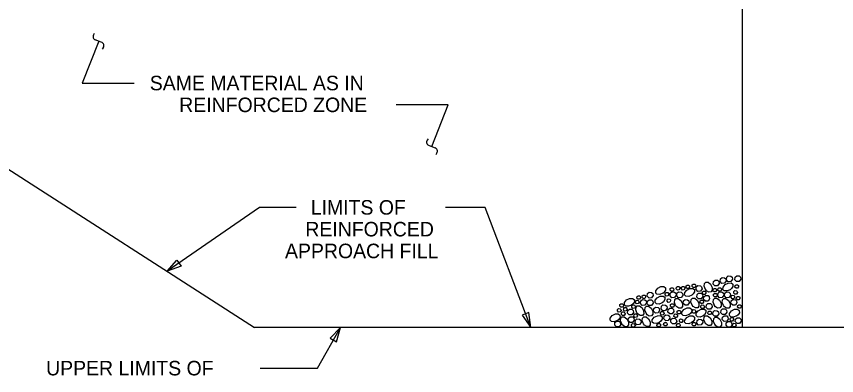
# Model space of a CAD drawing. Extents: x 0 to 2289, y 0 to 839.
# Drawn here: x 2069.8 to 2140.6, y 49.9 to 81 of the extents above; entities that cross this region are included whole.
import ezdxf

# ---------------------------------------------------------------- set-up
doc = ezdxf.new("R2010")
doc.units = 0
for name, color, linetype in [('Dimension Lines', 7, 'Continuous'), ('Mis Beam Bolsters', 7, 'Continuous'), ('Mis Object Lines', 7, 'Continuous'), ('Miscellaneous Lines', 7, 'Continuous'), ('Plot Label', 7, 'Continuous'), ('User Information Notes CELL', 7, 'Continuous')]:
    doc.layers.add(name, color=color, linetype=linetype)

msp = doc.modelspace()

# ---------------------------------------------------------------- linework, layer by layer
at = {"layer": 'Mis Beam Bolsters'}
for p, q in [((2076.491, 79.367), (2076.579, 79.528)), ((2077.152, 78.741), (2076.638, 78.943)), ((2077.259, 78.145), (2077.33, 78.263)), ((2105.36, 70.401), (2105.289, 70.284)), ((2105.467, 69.805), (2105.981, 69.604)), ((2106.128, 69.18), (2106.04, 69.018))]:
    msp.add_line(p, q, dxfattribs=at)
for points in [[(2082.83, 58.946), (2083.681, 59.914), (2084.036, 59.4)], [(2114.226, 54.093), (2114.074, 55.373), (2113.49, 55.151)], [(2097.806, 54.093), (2096.919, 53.159), (2097.463, 52.851)]]:
    msp.add_lwpolyline(points, close=True, dxfattribs=at)
for centre, radius, start, end in [((2076.717, 79.206), 0.276, 144.41215, 252.69773), ((2077.072, 78.441), 0.311, 325.34371, 75.14258), ((2105.547, 70.105), 0.311, 145.34371, 255.14258), ((2105.902, 69.341), 0.276, 324.41215, 72.69773)]:
    msp.add_arc(centre, radius, start, end, dxfattribs=at)
at = {"layer": 'Mis Object Lines'}
msp.add_line((2132.495, 105.548), (2132.495, 54.093), dxfattribs=at)
at = {"layer": 'Miscellaneous Lines'}
msp.add_line((2008.78, 106.614), (2090.368, 54.093), dxfattribs=at)
at = {"layer": 'Plot Label'}
msp.add_line((2132.499, 54.093), (2090.368, 54.093), dxfattribs=at)
for points in [[(2076.93, 78.828), (2075.513, 75.215), (2079.994, 75.215)], [(2105.689, 69.718), (2107.106, 73.332), (2102.625, 73.332)], [(2093.978, 64.471), (2090.824, 64.471), (2082.83, 58.946)], [(2114.226, 54.093), (2110.286, 64.471), (2106.871, 64.471)], [(2130.502, 57.895), (2130.362, 57.696), (2130.138, 57.683), (2129.983, 57.844), (2130.005, 58.07), (2130.143, 58.185), (2130.364, 58.169), (2130.468, 58.068), (2130.502, 57.895)], [(2131.101, 58.114), (2130.961, 57.914), (2130.738, 57.902), (2130.582, 58.063), (2130.605, 58.289), (2130.743, 58.403), (2130.964, 58.387), (2131.068, 58.287), (2131.101, 58.114)], [(2131.644, 58.26), (2131.504, 58.06), (2131.281, 58.048), (2131.125, 58.209), (2131.148, 58.435), (2131.286, 58.55), (2131.507, 58.534), (2131.611, 58.433), (2131.644, 58.26)], [(2132.367, 58.268), (2132.227, 58.069), (2132.003, 58.056), (2131.848, 58.217), (2131.87, 58.443), (2132.009, 58.558), (2132.229, 58.542), (2132.333, 58.441), (2132.367, 58.268)], [(2125.633, 57.043), (2125.371, 56.939), (2125.13, 56.96), (2125.016, 57.069), (2125.019, 57.264), (2125.193, 57.486), (2125.461, 57.62), (2125.714, 57.624), (2125.856, 57.523), (2125.87, 57.322), (2125.754, 57.142), (2125.622, 57.036)], [(2126.574, 57.357), (2126.49, 57.238), (2126.356, 57.23), (2126.262, 57.327), (2126.276, 57.462), (2126.359, 57.531), (2126.491, 57.522), (2126.554, 57.461), (2126.574, 57.357)], [(2127.109, 57.456), (2127.025, 57.336), (2126.891, 57.329), (2126.798, 57.425), (2126.811, 57.561), (2126.894, 57.63), (2127.027, 57.62), (2127.089, 57.56), (2127.109, 57.456)], [(2127.544, 57.456), (2127.46, 57.336), (2127.325, 57.329), (2127.232, 57.425), (2127.246, 57.561), (2127.329, 57.63), (2127.461, 57.62), (2127.523, 57.56), (2127.544, 57.456)], [(2128.135, 56.885), (2127.873, 56.781), (2127.632, 56.802), (2127.518, 56.911), (2127.522, 57.106), (2127.695, 57.328), (2127.964, 57.462), (2128.216, 57.467), (2128.359, 57.365), (2128.372, 57.164), (2128.257, 56.984), (2128.124, 56.878)], [(2127.946, 57.587), (2127.862, 57.467), (2127.728, 57.46), (2127.635, 57.557), (2127.648, 57.692), (2127.731, 57.761), (2127.864, 57.751), (2127.926, 57.691), (2127.946, 57.587)], [(2128.47, 57.674), (2128.386, 57.554), (2128.252, 57.546), (2128.159, 57.643), (2128.172, 57.779), (2128.255, 57.848), (2128.388, 57.838), (2128.45, 57.777), (2128.47, 57.674)], [(2129.021, 57.424), (2128.881, 57.224), (2128.658, 57.212), (2128.502, 57.373), (2128.525, 57.599), (2128.663, 57.714), (2128.884, 57.698), (2128.987, 57.597), (2129.021, 57.424)], [(2129.318, 57.385), (2129.214, 57.647), (2129.235, 57.888), (2129.343, 58.002), (2129.539, 57.999), (2129.761, 57.825), (2129.895, 57.557), (2129.899, 57.304), (2129.798, 57.162), (2129.597, 57.148), (2129.416, 57.264), (2129.311, 57.396)], [(2130.276, 57.286), (2130.192, 57.166), (2130.058, 57.159), (2129.964, 57.256), (2129.978, 57.391), (2130.061, 57.46), (2130.193, 57.45), (2130.256, 57.39), (2130.276, 57.286)], [(2130.696, 57.357), (2130.612, 57.238), (2130.478, 57.23), (2130.385, 57.327), (2130.398, 57.462), (2130.481, 57.531), (2130.614, 57.522), (2130.676, 57.461), (2130.696, 57.357)], [(2131.444, 57.353), (2131.182, 57.249), (2130.942, 57.27), (2130.827, 57.379), (2130.831, 57.574), (2131.005, 57.796), (2131.273, 57.93), (2131.526, 57.935), (2131.668, 57.833), (2131.682, 57.632), (2131.566, 57.452), (2131.434, 57.346)], [(2132.175, 57.614), (2132.091, 57.494), (2131.957, 57.487), (2131.864, 57.583), (2131.877, 57.719), (2131.96, 57.788), (2132.093, 57.778), (2132.155, 57.718), (2132.175, 57.614)], [(2123.706, 56.658), (2123.622, 56.539), (2123.488, 56.531), (2123.395, 56.628), (2123.408, 56.763), (2123.491, 56.832), (2123.624, 56.822), (2123.686, 56.762), (2123.706, 56.658)], [(2124.152, 56.719), (2124.068, 56.6), (2123.934, 56.592), (2123.84, 56.689), (2123.854, 56.824), (2123.937, 56.893), (2124.069, 56.884), (2124.131, 56.823), (2124.152, 56.719)], [(2124.806, 56.846), (2124.666, 56.647), (2124.442, 56.634), (2124.287, 56.795), (2124.31, 57.021), (2124.448, 57.136), (2124.668, 57.12), (2124.772, 57.019), (2124.806, 56.846)], [(2125.582, 56.217), (2125.32, 56.113), (2125.079, 56.134), (2124.965, 56.242), (2124.968, 56.438), (2125.142, 56.66), (2125.41, 56.794), (2125.663, 56.798), (2125.806, 56.697), (2125.819, 56.496), (2125.704, 56.316), (2125.571, 56.21)], [(2126.14, 56.937), (2126.056, 56.817), (2125.922, 56.81), (2125.829, 56.906), (2125.842, 57.042), (2125.925, 57.111), (2126.058, 57.101), (2126.12, 57.041), (2126.14, 56.937)], [(2126.778, 56.875), (2126.638, 56.676), (2126.414, 56.663), (2126.259, 56.824), (2126.281, 57.05), (2126.419, 57.165), (2126.64, 57.149), (2126.744, 57.048), (2126.778, 56.875)], [(2127.354, 56.867), (2127.214, 56.668), (2126.99, 56.655), (2126.835, 56.816), (2126.857, 57.042), (2126.995, 57.157), (2127.216, 57.141), (2127.32, 57.04), (2127.354, 56.867)], [(2129.084, 56.768), (2128.944, 56.569), (2128.72, 56.556), (2128.564, 56.717), (2128.587, 56.943), (2128.725, 57.058), (2128.946, 57.042), (2129.05, 56.941), (2129.083, 56.768)], [(2129.357, 57.069), (2129.273, 56.95), (2129.139, 56.942), (2129.046, 57.039), (2129.059, 57.174), (2129.142, 57.243), (2129.274, 57.233), (2129.337, 57.173), (2129.357, 57.069)], [(2129.675, 56.57), (2129.535, 56.371), (2129.312, 56.358), (2129.156, 56.519), (2129.179, 56.745), (2129.317, 56.86), (2129.538, 56.844), (2129.642, 56.743), (2129.675, 56.57)], [(2130.314, 56.856), (2130.23, 56.736), (2130.095, 56.729), (2130.002, 56.825), (2130.016, 56.961), (2130.099, 57.03), (2130.231, 57.02), (2130.293, 56.96), (2130.314, 56.856)], [(2130.9, 56.875), (2130.76, 56.676), (2130.536, 56.663), (2130.381, 56.824), (2130.403, 57.05), (2130.541, 57.165), (2130.762, 57.149), (2130.866, 57.048), (2130.9, 56.875)], [(2131.476, 56.867), (2131.336, 56.668), (2131.112, 56.655), (2130.957, 56.816), (2130.979, 57.042), (2131.118, 57.157), (2131.338, 57.141), (2131.442, 57.04), (2131.476, 56.867)], [(2131.835, 56.697), (2131.751, 56.578), (2131.617, 56.57), (2131.524, 56.667), (2131.537, 56.802), (2131.62, 56.871), (2131.752, 56.862), (2131.815, 56.801), (2131.835, 56.697)], [(2132.069, 57.101), (2131.985, 56.981), (2131.851, 56.974), (2131.757, 57.07), (2131.771, 57.206), (2131.854, 57.275), (2131.986, 57.265), (2132.049, 57.205), (2132.069, 57.101)], [(2132.289, 56.594), (2132.205, 56.474), (2132.071, 56.467), (2131.978, 56.563), (2131.991, 56.699), (2132.074, 56.768), (2132.207, 56.758), (2132.269, 56.698), (2132.289, 56.594)], [(2122.234, 55.963), (2122.15, 55.844), (2122.016, 55.836), (2121.923, 55.933), (2121.936, 56.068), (2122.019, 56.137), (2122.152, 56.128), (2122.214, 56.067), (2122.234, 55.963)], [(2122.939, 56.024), (2122.677, 55.92), (2122.437, 55.941), (2122.322, 56.05), (2122.326, 56.245), (2122.5, 56.467), (2122.768, 56.601), (2123.021, 56.606), (2123.163, 56.505), (2123.177, 56.303), (2123.061, 56.123), (2122.929, 56.018)], [(2123.27, 55.866), (2123.186, 55.747), (2123.052, 55.739), (2122.958, 55.836), (2122.972, 55.971), (2123.055, 56.04), (2123.187, 56.031), (2123.25, 55.97), (2123.27, 55.866)], [(2123.587, 56.269), (2123.503, 56.149), (2123.369, 56.141), (2123.276, 56.238), (2123.289, 56.374), (2123.372, 56.443), (2123.505, 56.433), (2123.567, 56.372), (2123.587, 56.269)], [(2123.402, 55.35), (2123.298, 55.612), (2123.319, 55.853), (2123.427, 55.968), (2123.623, 55.964), (2123.845, 55.79), (2123.979, 55.522), (2123.983, 55.269), (2123.882, 55.127), (2123.681, 55.113), (2123.501, 55.229), (2123.395, 55.361)], [(2124.224, 56.207), (2124.084, 56.008), (2123.861, 55.995), (2123.705, 56.156), (2123.728, 56.382), (2123.866, 56.497), (2124.087, 56.481), (2124.191, 56.38), (2124.224, 56.207)], [(2124.801, 56.199), (2124.661, 55.999), (2124.437, 55.987), (2124.281, 56.148), (2124.304, 56.374), (2124.442, 56.488), (2124.663, 56.472), (2124.767, 56.372), (2124.8, 56.199)], [(2126.005, 55.755), (2125.865, 55.555), (2125.641, 55.543), (2125.486, 55.704), (2125.508, 55.93), (2125.646, 56.045), (2125.867, 56.029), (2125.971, 55.928), (2126.005, 55.755)], [(2126.309, 56.384), (2126.225, 56.265), (2126.091, 56.257), (2125.998, 56.354), (2126.011, 56.489), (2126.094, 56.558), (2126.227, 56.549), (2126.289, 56.488), (2126.309, 56.384)], [(2126.601, 55.973), (2126.517, 55.854), (2126.382, 55.846), (2126.289, 55.943), (2126.303, 56.078), (2126.386, 56.147), (2126.518, 56.138), (2126.58, 56.077), (2126.601, 55.973)], [(2126.742, 55.985), (2126.639, 56.247), (2126.659, 56.488), (2126.768, 56.602), (2126.963, 56.599), (2127.185, 56.425), (2127.32, 56.157), (2127.324, 55.904), (2127.223, 55.762), (2127.021, 55.748), (2126.841, 55.864), (2126.736, 55.996)], [(2127.914, 56.217), (2127.774, 56.018), (2127.551, 56.005), (2127.395, 56.167), (2127.418, 56.392), (2127.556, 56.507), (2127.777, 56.491), (2127.88, 56.391), (2127.914, 56.217)], [(2128.166, 56.019), (2128.062, 56.281), (2128.083, 56.522), (2128.192, 56.636), (2128.387, 56.633), (2128.609, 56.459), (2128.743, 56.191), (2128.747, 55.938), (2128.646, 55.795), (2128.445, 55.782), (2128.265, 55.897), (2128.159, 56.03)], [(2129.155, 56.287), (2129.071, 56.167), (2128.937, 56.159), (2128.843, 56.256), (2128.857, 56.392), (2128.94, 56.461), (2129.072, 56.451), (2129.135, 56.391), (2129.155, 56.287)], [(2129.223, 55.861), (2129.139, 55.741), (2129.005, 55.733), (2128.911, 55.83), (2128.925, 55.966), (2129.008, 56.034), (2129.14, 56.025), (2129.203, 55.964), (2129.223, 55.861)], [(2129.891, 55.877), (2129.751, 55.678), (2129.527, 55.665), (2129.372, 55.826), (2129.394, 56.052), (2129.532, 56.167), (2129.753, 56.151), (2129.857, 56.05), (2129.891, 55.877)], [(2130.084, 56.004), (2129.98, 56.266), (2130.001, 56.507), (2130.11, 56.621), (2130.305, 56.618), (2130.527, 56.444), (2130.661, 56.176), (2130.665, 55.923), (2130.564, 55.781), (2130.363, 55.767), (2130.183, 55.883), (2130.077, 56.015)], [(2130.865, 55.985), (2130.761, 56.247), (2130.782, 56.488), (2130.89, 56.602), (2131.086, 56.599), (2131.308, 56.425), (2131.442, 56.157), (2131.446, 55.904), (2131.345, 55.762), (2131.144, 55.748), (2130.964, 55.864), (2130.858, 55.996)], [(2132.037, 56.217), (2131.897, 56.018), (2131.673, 56.005), (2131.518, 56.167), (2131.54, 56.392), (2131.678, 56.507), (2131.899, 56.491), (2132.003, 56.391), (2132.037, 56.217)], [(2132.403, 55.881), (2132.319, 55.762), (2132.185, 55.754), (2132.091, 55.851), (2132.105, 55.986), (2132.188, 56.055), (2132.32, 56.046), (2132.383, 55.985), (2132.403, 55.881)], [(2121.705, 54.684), (2121.443, 54.58), (2121.203, 54.601), (2121.088, 54.71), (2121.092, 54.905), (2121.265, 55.127), (2121.534, 55.261), (2121.787, 55.266), (2121.929, 55.165), (2121.942, 54.963), (2121.827, 54.783), (2121.695, 54.678)], [(2122.031, 55.552), (2121.946, 55.433), (2121.812, 55.425), (2121.719, 55.522), (2121.733, 55.657), (2121.815, 55.726), (2121.948, 55.716), (2122.01, 55.656), (2122.03, 55.552)], [(2122.372, 55.257), (2122.288, 55.137), (2122.153, 55.13), (2122.06, 55.226), (2122.074, 55.362), (2122.156, 55.431), (2122.289, 55.421), (2122.351, 55.361), (2122.372, 55.257)], [(2122.555, 55.639), (2122.47, 55.519), (2122.336, 55.511), (2122.243, 55.608), (2122.257, 55.744), (2122.339, 55.813), (2122.472, 55.803), (2122.534, 55.743), (2122.554, 55.639)], [(2123.105, 55.389), (2122.965, 55.189), (2122.742, 55.177), (2122.586, 55.338), (2122.609, 55.564), (2122.747, 55.679), (2122.968, 55.663), (2123.071, 55.562), (2123.105, 55.389)], [(2123.445, 55.092), (2123.361, 54.972), (2123.226, 54.965), (2123.133, 55.061), (2123.147, 55.197), (2123.229, 55.266), (2123.362, 55.256), (2123.424, 55.196), (2123.444, 55.092)], [(2124.189, 55.317), (2124.085, 55.579), (2124.106, 55.82), (2124.215, 55.934), (2124.41, 55.93), (2124.632, 55.757), (2124.766, 55.488), (2124.771, 55.236), (2124.67, 55.093), (2124.468, 55.08), (2124.288, 55.195), (2124.182, 55.328)], [(2125.361, 55.549), (2125.221, 55.35), (2124.997, 55.337), (2124.842, 55.498), (2124.864, 55.724), (2125.003, 55.839), (2125.223, 55.823), (2125.327, 55.722), (2125.361, 55.549)], [(2125.74, 55.295), (2125.656, 55.176), (2125.521, 55.168), (2125.428, 55.265), (2125.442, 55.4), (2125.524, 55.469), (2125.657, 55.46), (2125.719, 55.399), (2125.739, 55.295)], [(2126.591, 55.478), (2126.451, 55.279), (2126.227, 55.266), (2126.072, 55.427), (2126.094, 55.653), (2126.232, 55.768), (2126.453, 55.752), (2126.557, 55.651), (2126.591, 55.478)], [(2126.909, 55.082), (2126.825, 54.963), (2126.691, 54.955), (2126.598, 55.052), (2126.611, 55.187), (2126.694, 55.256), (2126.827, 55.246), (2126.889, 55.186), (2126.909, 55.082)], [(2127.183, 55.391), (2127.099, 55.271), (2126.965, 55.263), (2126.872, 55.36), (2126.885, 55.496), (2126.968, 55.565), (2127.101, 55.555), (2127.163, 55.494), (2127.183, 55.391)], [(2127.893, 55.202), (2127.631, 55.098), (2127.391, 55.118), (2127.276, 55.227), (2127.28, 55.423), (2127.453, 55.645), (2127.722, 55.779), (2127.975, 55.783), (2128.117, 55.682), (2128.13, 55.481), (2128.015, 55.3), (2127.883, 55.195)], [(2128.48, 55.458), (2128.395, 55.338), (2128.261, 55.33), (2128.168, 55.427), (2128.182, 55.563), (2128.264, 55.632), (2128.397, 55.622), (2128.459, 55.562), (2128.479, 55.458)], [(2129.118, 55.095), (2128.856, 54.991), (2128.615, 55.012), (2128.501, 55.12), (2128.504, 55.316), (2128.678, 55.538), (2128.946, 55.672), (2129.199, 55.676), (2129.342, 55.575), (2129.355, 55.374), (2129.24, 55.193), (2129.107, 55.088)], [(2129.832, 55.334), (2129.748, 55.214), (2129.614, 55.207), (2129.521, 55.303), (2129.534, 55.439), (2129.617, 55.508), (2129.749, 55.498), (2129.812, 55.438), (2129.832, 55.334)], [(2130.464, 55.266), (2130.324, 55.067), (2130.101, 55.054), (2129.945, 55.216), (2129.968, 55.441), (2130.106, 55.556), (2130.327, 55.54), (2130.43, 55.44), (2130.464, 55.266)], [(2131.156, 55.418), (2131.016, 55.218), (2130.793, 55.206), (2130.637, 55.367), (2130.66, 55.593), (2130.798, 55.708), (2131.019, 55.692), (2131.122, 55.591), (2131.156, 55.418)], [(2132.003, 55.089), (2131.741, 54.985), (2131.501, 55.006), (2131.386, 55.115), (2131.39, 55.31), (2131.563, 55.532), (2131.832, 55.666), (2132.085, 55.67), (2132.227, 55.569), (2132.24, 55.368), (2132.125, 55.188), (2131.993, 55.082)], [(2121.998, 54.349), (2121.858, 54.15), (2121.634, 54.137), (2121.479, 54.298), (2121.501, 54.524), (2121.639, 54.639), (2121.86, 54.623), (2121.964, 54.522), (2121.998, 54.349)], [(2122.084, 54.398), (2121.98, 54.66), (2122, 54.9), (2122.109, 55.015), (2122.305, 55.011), (2122.526, 54.837), (2122.661, 54.569), (2122.665, 54.316), (2122.564, 54.174), (2122.363, 54.16), (2122.182, 54.276), (2122.077, 54.408)], [(2123.168, 54.733), (2123.028, 54.534), (2122.804, 54.521), (2122.648, 54.682), (2122.671, 54.908), (2122.809, 55.023), (2123.03, 55.007), (2123.134, 54.906), (2123.167, 54.733)], [(2123.759, 54.535), (2123.619, 54.336), (2123.396, 54.323), (2123.24, 54.485), (2123.263, 54.71), (2123.401, 54.825), (2123.622, 54.809), (2123.726, 54.709), (2123.759, 54.535)], [(2123.966, 54.402), (2123.862, 54.664), (2123.882, 54.905), (2123.991, 55.019), (2124.187, 55.016), (2124.408, 54.842), (2124.543, 54.574), (2124.547, 54.321), (2124.446, 54.179), (2124.245, 54.165), (2124.064, 54.281), (2123.959, 54.413)], [(2125.34, 54.533), (2125.078, 54.429), (2124.837, 54.45), (2124.723, 54.559), (2124.727, 54.754), (2124.9, 54.976), (2125.168, 55.11), (2125.421, 55.115), (2125.564, 55.014), (2125.577, 54.812), (2125.462, 54.632), (2125.329, 54.527)], [(2126.012, 54.352), (2125.928, 54.233), (2125.794, 54.225), (2125.7, 54.322), (2125.714, 54.457), (2125.797, 54.526), (2125.929, 54.517), (2125.992, 54.456), (2126.012, 54.352)], [(2126.245, 54.881), (2126.105, 54.682), (2125.881, 54.669), (2125.726, 54.83), (2125.748, 55.056), (2125.886, 55.171), (2126.107, 55.155), (2126.211, 55.054), (2126.245, 54.881)], [(2126.831, 54.604), (2126.69, 54.405), (2126.467, 54.392), (2126.311, 54.553), (2126.334, 54.779), (2126.472, 54.894), (2126.693, 54.878), (2126.797, 54.777), (2126.83, 54.604)], [(2127.372, 54.654), (2127.288, 54.534), (2127.154, 54.527), (2127.06, 54.623), (2127.074, 54.759), (2127.157, 54.828), (2127.289, 54.818), (2127.352, 54.758), (2127.372, 54.654)], [(2128.133, 54.513), (2127.871, 54.41), (2127.63, 54.43), (2127.516, 54.539), (2127.52, 54.734), (2127.693, 54.956), (2127.962, 55.091), (2128.214, 55.095), (2128.357, 54.994), (2128.37, 54.792), (2128.255, 54.612), (2128.123, 54.507)], [(2128.48, 54.352), (2128.395, 54.233), (2128.261, 54.225), (2128.168, 54.322), (2128.182, 54.457), (2128.264, 54.526), (2128.397, 54.517), (2128.459, 54.456), (2128.479, 54.352)], [(2129.09, 54.514), (2128.95, 54.315), (2128.727, 54.302), (2128.571, 54.463), (2128.594, 54.689), (2128.732, 54.804), (2128.953, 54.788), (2129.057, 54.687), (2129.09, 54.514)], [(2129.277, 54.489), (2129.173, 54.751), (2129.194, 54.992), (2129.303, 55.106), (2129.498, 55.102), (2129.72, 54.929), (2129.854, 54.66), (2129.859, 54.408), (2129.757, 54.265), (2129.556, 54.252), (2129.376, 54.367), (2129.27, 54.5)], [(2130.118, 54.359), (2130.014, 54.621), (2130.034, 54.862), (2130.143, 54.977), (2130.339, 54.973), (2130.561, 54.799), (2130.695, 54.531), (2130.699, 54.278), (2130.598, 54.136), (2130.397, 54.122), (2130.216, 54.238), (2130.111, 54.37)], [(2131.288, 54.821), (2131.148, 54.622), (2130.924, 54.609), (2130.769, 54.77), (2130.791, 54.996), (2130.93, 55.111), (2131.15, 55.095), (2131.254, 54.994), (2131.288, 54.821)], [(2131.611, 54.329), (2131.471, 54.13), (2131.247, 54.117), (2131.092, 54.278), (2131.114, 54.504), (2131.252, 54.619), (2131.473, 54.603), (2131.577, 54.502), (2131.611, 54.329)], [(2131.747, 54.77), (2131.663, 54.65), (2131.529, 54.642), (2131.436, 54.739), (2131.449, 54.875), (2131.532, 54.944), (2131.664, 54.934), (2131.727, 54.873), (2131.747, 54.77)], [(2132.401, 54.645), (2132.261, 54.446), (2132.038, 54.433), (2131.882, 54.594), (2131.905, 54.82), (2132.043, 54.935), (2132.264, 54.919), (2132.368, 54.818), (2132.401, 54.645)], [(2090.868, 50.576), (2095.818, 50.576), (2097.806, 54.093)], [(2123.239, 54.252), (2123.155, 54.132), (2123.021, 54.125), (2122.928, 54.221), (2122.941, 54.357), (2123.024, 54.426), (2123.156, 54.416), (2123.219, 54.356), (2123.239, 54.252)], [(2125.44, 54.273), (2125.356, 54.153), (2125.222, 54.145), (2125.129, 54.242), (2125.142, 54.378), (2125.225, 54.447), (2125.358, 54.437), (2125.42, 54.377), (2125.44, 54.273)], [(2127.133, 54.273), (2127.049, 54.153), (2126.915, 54.145), (2126.822, 54.242), (2126.835, 54.378), (2126.918, 54.447), (2127.051, 54.437), (2127.113, 54.377), (2127.133, 54.273)], [(2131.967, 54.276), (2131.883, 54.156), (2131.749, 54.149), (2131.656, 54.245), (2131.669, 54.381), (2131.752, 54.45), (2131.885, 54.44), (2131.947, 54.38), (2131.967, 54.276)]]:
    msp.add_lwpolyline(points, dxfattribs=at)
at = {"layer": 'User Information Notes CELL'}
msp.add_line((2153.068, 54.093), (2132.495, 54.093), dxfattribs=at)

# ---------------------------------------------------------------- texts
at = {"layer": 'Dimension Lines'}
for s, height, p in [('SAME MATERIAL AS IN', 1.25543, (2081.34, 74.587)), ('REINFORCED ZONE', 1.25543, (2083.881, 72.704)), ('LIMITS OF', 1.2554, (2095.238, 63.843)), ('REINFORCED', 1.2554, (2094.769, 61.96)), ('APPROACH FILL', 1.25543, (2093.014, 60.077)), ('UPPER LIMITS OF', 1.25543, (2072.388, 49.949))]:
    msp.add_text(s, height=height, dxfattribs=at).set_placement(p)

doc.saveas('drawing.dxf')
